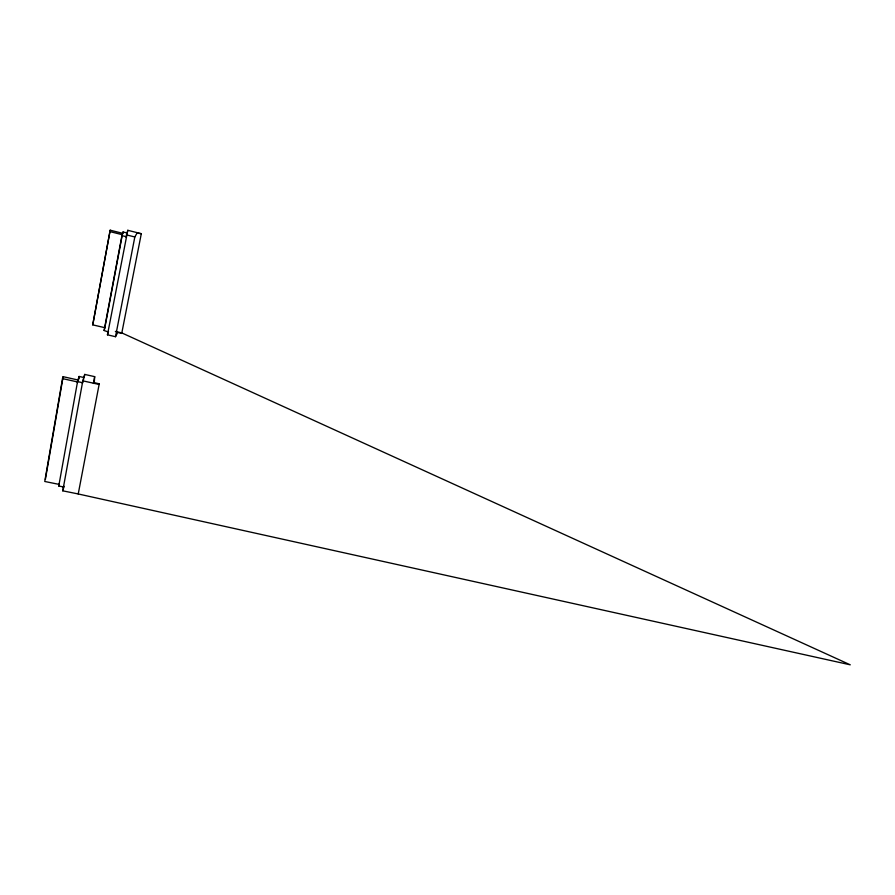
<?xml version="1.0" encoding="UTF-8"?>
<svg xmlns="http://www.w3.org/2000/svg" width="895" height="895" viewBox="0 0 895 895"><rect width="100%" height="100%" fill="white"/><g stroke="black" fill="none" stroke-linecap="round" stroke-linejoin="round"><path stroke-width="1.34" d="M78.413 493.268L78.234 493.962L62.773 490.829L82.821 380.834L84.734 374.423L94.68 376.65L94.255 382.691L99.244 383.798L78.234 493.962L850.25 664.817L121.854 332.929L115.365 331.418M78.156 380.028L63.131 376.683L62.516 378.607L44.75 481.476L59.126 484.396M45.377 479.44L63.131 376.683M63.344 487.652L63.545 486.969L58.768 485.996L77.552 381.594L79.107 376.459L84.085 377.567L84.734 374.423M78.436 380.185L79.107 376.459M122.067 236.067L104.849 327.682L92.744 324.863L110.186 230.183L122.738 233.338M110.186 230.183L92.744 324.863M93.404 383.485L94.68 376.65M108.015 331.922L104.122 330.49L121.933 235.631L123.051 231.973L127.224 233.013M123.051 231.973L122.324 234.703L109.738 231.559M107.456 334.831L127.795 230.306L141.309 233.696L121.72 333.421L117.726 332.492L115.511 336.699L107.456 334.831L108.519 331.139M127.795 230.306L125.994 237.141M115.511 336.699L134.821 236.974L137.024 233.114L141.309 233.696M99.244 383.798L99.065 384.447L82.821 380.834M62.773 490.829L64.071 486.298M58.768 485.996L59.394 483.826M104.122 330.49L105.263 326.552M82.362 383.351L83.705 378.853M77.373 382.601L78.928 377.466M77.552 381.594L82.553 382.702M62.516 378.607L77.563 381.952M126.43 234.87L134.821 236.974M121.933 235.631L126.128 236.683"/></g></svg>
